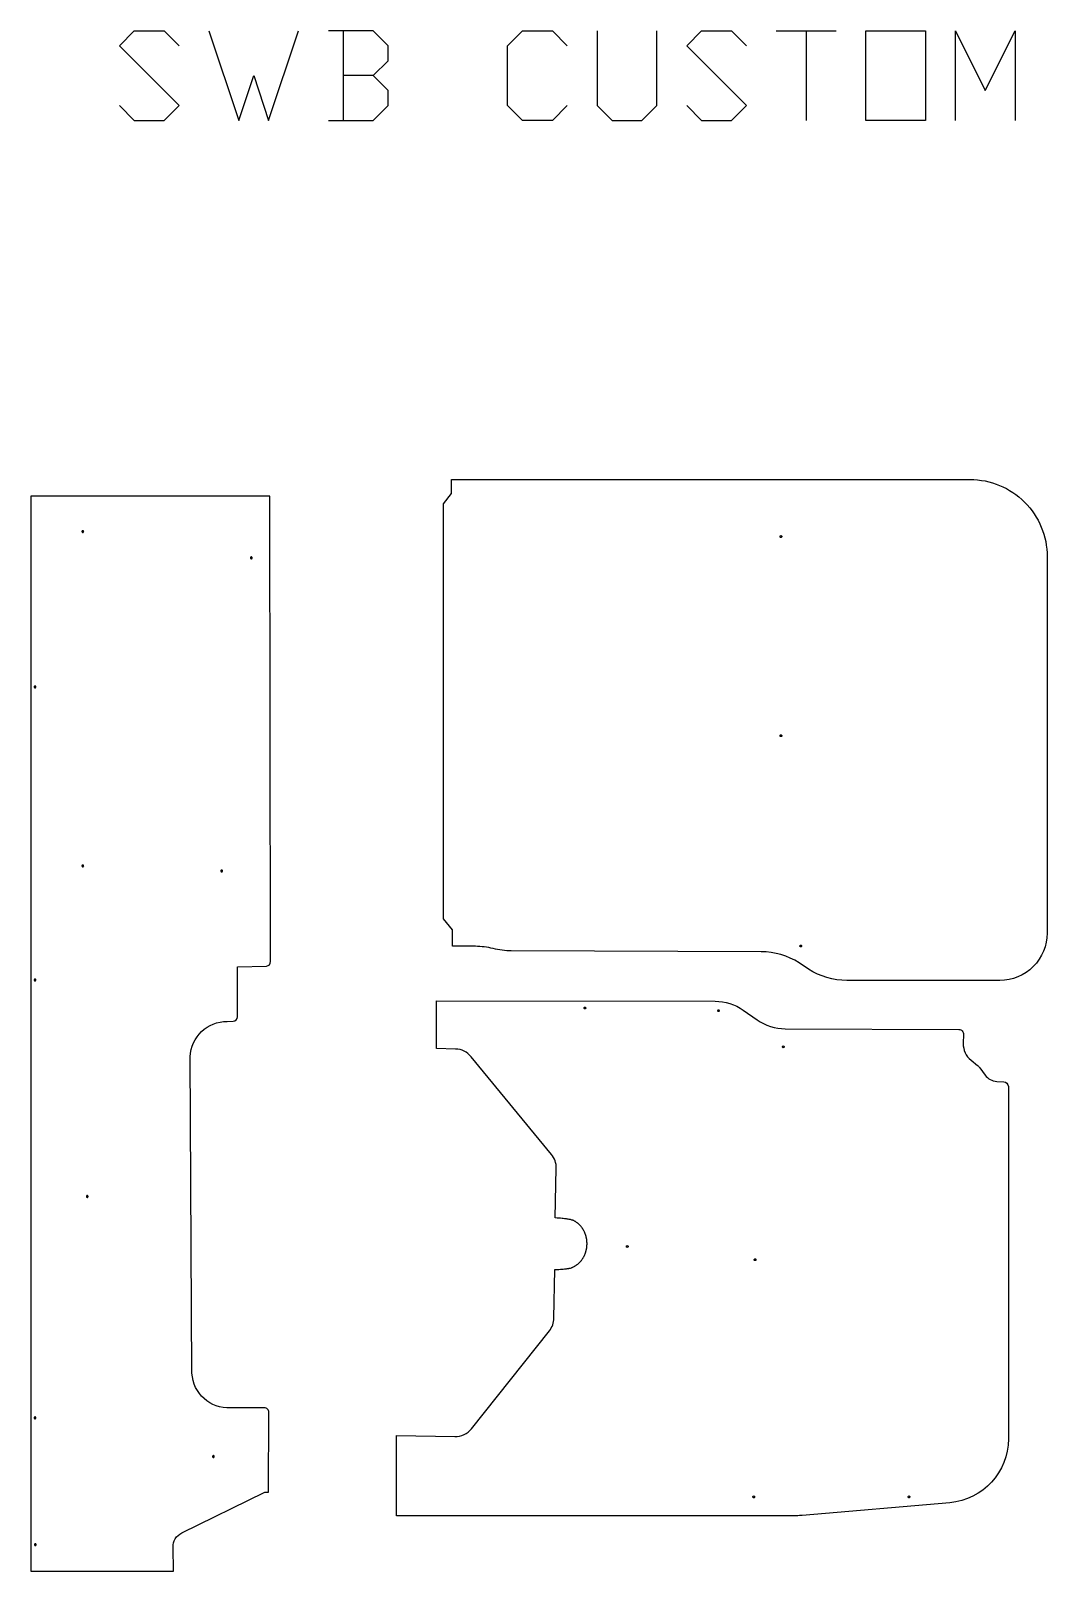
# Model space of a CAD drawing. Extents: x 0 to 5883, y -6083 to 6.
# Drawn here: x 3334 to 5639, y -4001 to -506 of the extents above; entities that cross this region are included whole.
import ezdxf

# ---------------------------------------------------------------- set-up
doc = ezdxf.new("R2010")
doc.units = 0
doc.layers.add('Default Layer', color=1, linetype='CONTINUOUS')
doc.layers.add('Default_Layer', color=1, linetype='CONTINUOUS')

msp = doc.modelspace()

# ---------------------------------------------------------------- linework, layer by layer
at = {"layer": 'Default Layer'}
for points in [[(3534.7, -675.6), (3568.5, -709.4), (3636.3, -709.4), (3670.1, -675.6), (3534.7, -540.1), (3568.5, -506.2), (3636.3, -506.2), (3670.1, -540.1)], [(3737.9, -506.2), (3805.6, -709.4), (3839.5, -607.8), (3873.3, -709.4), (3941.1, -506.2)], [(4110.4, -607.8), (4144.3, -574), (4144.3, -540.1), (4110.4, -506.2), (4008.8, -506.2)], [(4042.7, -506.2), (4042.7, -709.4)], [(4550.7, -675.6), (4516.8, -709.4), (4449.1, -709.4), (4415.2, -675.6), (4415.2, -540.1), (4449.1, -506.2), (4516.8, -506.2), (4550.7, -540.1)], [(4618.4, -506.2), (4618.4, -675.6), (4652.3, -709.4), (4720, -709.4), (4753.9, -675.6), (4753.9, -506.2)], [(4821.6, -675.6), (4855.5, -709.4), (4923.2, -709.4), (4957.1, -675.6), (4821.6, -540.1), (4855.5, -506.2), (4923.2, -506.2), (4957.1, -540.1)], [(5024.8, -506.2), (5160.3, -506.2)], [(5092.5, -506.2), (5092.5, -709.4)], [(5431.2, -709.4), (5431.2, -506.2), (5498.9, -641.7), (5566.7, -506.2), (5566.7, -709.4)], [(4008.8, -709.4), (4110.4, -709.4), (4144.3, -675.6), (4144.3, -641.7), (4110.4, -607.8), (4042.7, -607.8)]]:
    msp.add_lwpolyline(points, dxfattribs=at)
msp.add_lwpolyline([(5228, -709.4), (5228, -506.2), (5363.5, -506.2), (5363.5, -709.4), (5228, -709.4)], close=True, dxfattribs=at)
at = {"layer": 'Default_Layer'}
for points in [[(4288.2, -1524.2), (5464.2, -1524.2, -0.414214), (5639.2, -1699.2), (5639.2, -2553.1, -0.414214), (5531.7, -2660.6), (5184.9, -2660.6, -0.141963), (5098.1, -2635.4), (5076.4, -2620.7, 0.139962), (4990.8, -2595.6), (4423.7, -2593.7, -0.059561), (4382.5, -2588.5, 0.058229), (4342.2, -2583.2), (4290.2, -2582.6), (4290.2, -2545.6), (4270.2, -2520.6), (4270.2, -1579.6), (4288.2, -1555.6), (4288.2, -1524.2)], [(3333.9, -4000.9), (3657.8, -4000.9), (3656.4, -3946.4, -0.293717), (3676.1, -3914.1), (3864.8, -3821.9), (3872.8, -3821.9), (3873.8, -3640.5, 0.415744), (3863.8, -3630.5), (3786.9, -3630.5, -0.412569), (3699.4, -3551.9), (3695.3, -2833.7, -0.405046), (3779.6, -2753.7), (3793.2, -2753.2, 0.403412), (3802.8, -2743.2), (3802.8, -2629.7), (3868.1, -2628, 0.406973), (3877.8, -2618), (3875.8, -1562.1), (3333.9, -1562.1), (3333.9, -4000.9)], [(5035.2, -1655.6, -0.414214), (5033.2, -1653.6, -0.414214), (5035.2, -1651.6, -0.414214), (5037.2, -1653.6, -0.414214), (5035.2, -1655.6)], [(5035.2, -2107.6, -0.414214), (5033.2, -2105.6, -0.414214), (5035.2, -2103.6, -0.414214), (5037.2, -2105.6, -0.414214), (5035.2, -2107.6)], [(5080.2, -2584.6, -0.414214), (5078.2, -2582.6, -0.414214), (5080.2, -2580.6, -0.414214), (5082.2, -2582.6, -0.414214), (5080.2, -2584.6)], [(4523.4, -3199.5), (4525.7, -3086.6, 0.178964), (4514.9, -3055.4), (4332.7, -2833.7, 0.216376), (4297.5, -2816.3), (4254.1, -2815), (4254.1, -2707), (4885.8, -2707.9, -0.152916), (4950, -2728.1), (4981.3, -2750, 0.152136), (5045.1, -2770.2), (5438.7, -2771.9, -0.203048), (5446.6, -2775.3, -0.203048), (5449.6, -2783.3), (5448.9, -2803.2, 0.236524), (5466.6, -2841.9), (5481, -2853.5, -0.066066), (5486.4, -2859.2), (5498.2, -2875.4, 0.227697), (5524.8, -2889.8), (5540.6, -2890.5, -0.400665), (5551.1, -2901.5), (5551.1, -3701, -0.389162), (5418.5, -3845.5), (5083.3, -3874.5, -0.021574), (5070.8, -3875), (4163.1, -3875), (4163.1, -3693), (4295.6, -3695.5, 0.233792), (4333.7, -3677.6), (4510.1, -3455.5, 0.164081), (4520.4, -3427), (4522.7, -3316.8), (4527.2, -3316.5), (4531.4, -3316.3), (4535.1, -3316), (4538.4, -3315.7), (4541.5, -3315.5), (4544.1, -3315.2), (4546.6, -3315), (4548.7, -3314.7), (4550.6, -3314.4), (4552.3, -3314.2), (4553.9, -3313.9), (4555.3, -3313.7), (4556.6, -3313.4), (4557.8, -3313.1), (4560.1, -3312.6), (4560.1, -3312.6), (4560.1, -3312.6), (4560, -3312.6), (4560, -3312.5), (4560, -3312.5), (4560, -3312.5), (4561, -3312.1), (4562, -3311.6), (4563, -3311.2), (4564, -3310.7), (4565, -3310.2), (4566, -3309.7), (4567, -3309.2), (4567.9, -3308.6), (4568.9, -3308.1), (4569.8, -3307.5), (4570.7, -3306.9), (4571.6, -3306.2), (4572.5, -3305.6), (4573.4, -3304.9), (4574.3, -3304.2), (4575.1, -3303.5), (4575.9, -3302.8), (4576.7, -3302.1), (4577.5, -3301.4), (4578.3, -3300.7), (4579.1, -3299.9), (4579.8, -3299.1), (4580.5, -3298.3), (4581.2, -3297.5), (4581.9, -3296.7), (4582.6, -3295.9), (4583.3, -3295), (4583.9, -3294.2), (4584.6, -3293.3), (4585.2, -3292.4), (4585.8, -3291.5), (4586.3, -3290.6), (4586.9, -3289.7), (4587.4, -3288.8), (4588, -3287.9), (4588.5, -3286.9), (4588.9, -3286), (4589.4, -3285), (4589.9, -3284.1), (4590.3, -3283.1), (4590.7, -3282.1), (4591.1, -3281.2), (4591.5, -3280.2), (4591.9, -3279.2), (4592.2, -3278.2), (4592.5, -3277.2), (4592.8, -3276.1), (4593.1, -3275.1), (4593.4, -3274.1), (4593.7, -3273.1), (4593.9, -3272), (4594.1, -3271), (4594.3, -3270), (4594.5, -3268.9), (4594.7, -3267.9), (4594.9, -3266.8), (4595, -3265.8), (4595.1, -3264.7), (4595.2, -3263.7), (4595.3, -3262.6), (4595.4, -3261.5), (4595.4, -3260.5), (4595.5, -3259.4), (4595.5, -3258.4), (4595.5, -3257.3), (4595.5, -3256.3), (4595.4, -3255.2), (4595.4, -3254.2), (4595.3, -3253.1), (4595.2, -3252.1), (4595.1, -3251.1), (4595, -3250), (4594.9, -3249), (4594.7, -3247.9), (4594.5, -3246.9), (4594.4, -3245.9), (4594.1, -3244.8), (4593.9, -3243.8), (4593.7, -3242.8), (4593.4, -3241.8), (4593.2, -3240.8), (4592.9, -3239.8), (4592.6, -3238.8), (4592.2, -3237.8), (4591.9, -3236.8), (4591.5, -3235.8), (4591.2, -3234.8), (4590.8, -3233.9), (4590.4, -3232.9), (4590, -3231.9), (4589.5, -3231), (4589.1, -3230), (4588.6, -3229.1), (4588.1, -3228.2), (4587.6, -3227.3), (4587.1, -3226.4), (4586.5, -3225.4), (4585.9, -3224.5), (4585.3, -3223.6), (4584.7, -3222.7), (4584.1, -3221.9), (4583.5, -3221), (4582.8, -3220.1), (4582.1, -3219.3), (4581.4, -3218.5), (4580.7, -3217.7), (4580, -3216.9), (4579.3, -3216.1), (4578.5, -3215.3), (4577.7, -3214.6), (4576.9, -3213.8), (4576.1, -3213.1), (4575.3, -3212.4), (4574.5, -3211.7), (4573.7, -3211), (4572.8, -3210.4), (4571.9, -3209.7), (4571, -3209.1), (4570.1, -3208.5), (4569.2, -3207.9), (4568.3, -3207.3), (4567.3, -3206.8), (4566.4, -3206.2), (4565.4, -3205.7), (4565.1, -3205.5), (4564.7, -3205.3), (4564.1, -3205), (4563.4, -3204.8), (4562.7, -3204.6), (4561.9, -3204.4), (4561.2, -3204.2), (4559.8, -3203.9), (4557.9, -3203.4), (4556.1, -3203), (4554.6, -3202.7), (4552.6, -3202.3), (4550.5, -3202), (4549.1, -3201.7), (4547.6, -3201.5), (4544.7, -3201.2), (4541.7, -3200.9), (4538.8, -3200.6), (4535.1, -3200.3), (4531.3, -3200), (4527.4, -3199.7), (4523.4, -3199.5)], [(4590.7, -2721.3, -0.414214), (4592.7, -2723.3, -0.414214), (4590.7, -2725.3, -0.414214), (4588.7, -2723.3, -0.414214), (4590.7, -2721.3)], [(4893.7, -2727.3, -0.414214), (4895.7, -2729.3, -0.414214), (4893.7, -2731.3, -0.414214), (4891.7, -2729.3, -0.414214), (4893.7, -2727.3)], [(5040.7, -2809.3, -0.414214), (5042.7, -2811.3, -0.414214), (5040.7, -2813.3, -0.414214), (5038.7, -2811.3, -0.414214), (5040.7, -2809.3)], [(4686.7, -3262.3, -0.414214), (4688.7, -3264.3, -0.414214), (4686.7, -3266.3, -0.414214), (4684.7, -3264.3, -0.414214), (4686.7, -3262.3)], [(4976.7, -3292.3, -0.414214), (4978.7, -3294.3, -0.414214), (4976.7, -3296.3, -0.414214), (4974.7, -3294.3, -0.414214), (4976.7, -3292.3)], [(4973.7, -3830.3, -0.414214), (4975.7, -3832.3, -0.414214), (4973.7, -3834.3, -0.414214), (4971.7, -3832.3, -0.414214), (4973.7, -3830.3)], [(5325.7, -3830.3, -0.414214), (5327.7, -3832.3, -0.414214), (5325.7, -3834.3, -0.414214), (5323.7, -3832.3, -0.414214), (5325.7, -3830.3)]]:
    msp.add_lwpolyline(points, format="xyb", close=True, dxfattribs=at)
for points in [[(3449.8, -1642.2), (3449.8, -1642.4), (3449.8, -1642.6), (3449.9, -1642.8), (3449.9, -1643), (3450, -1643.2), (3450.1, -1643.3), (3450.2, -1643.5), (3450.4, -1643.6), (3450.5, -1643.8), (3450.7, -1643.9), (3450.8, -1644), (3451, -1644.1), (3451.2, -1644.1), (3451.4, -1644.2), (3451.6, -1644.2), (3451.8, -1644.2), (3452, -1644.2), (3452.2, -1644.2), (3452.4, -1644.1), (3452.6, -1644.1), (3452.7, -1644), (3452.9, -1643.9), (3453, -1643.8), (3453.2, -1643.6), (3453.3, -1643.5), (3453.4, -1643.3), (3453.5, -1643.2), (3453.6, -1643), (3453.7, -1642.8), (3453.7, -1642.6), (3453.8, -1642.4), (3453.8, -1642.2), (3453.8, -1642), (3453.7, -1641.8), (3453.7, -1641.6), (3453.6, -1641.4), (3453.5, -1641.3), (3453.4, -1641.1), (3453.3, -1641), (3453.2, -1640.8), (3453, -1640.7), (3452.9, -1640.6), (3452.7, -1640.5), (3452.6, -1640.4), (3452.4, -1640.3), (3452.2, -1640.3), (3452, -1640.2), (3451.8, -1640.2), (3451.6, -1640.2), (3451.4, -1640.3), (3451.2, -1640.3), (3451, -1640.4), (3450.8, -1640.5), (3450.7, -1640.6), (3450.5, -1640.7), (3450.4, -1640.8), (3450.2, -1641), (3450.1, -1641.1), (3450, -1641.3), (3449.9, -1641.4), (3449.9, -1641.6), (3449.8, -1641.8), (3449.8, -1642), (3449.8, -1642.2)], [(3833.9, -1704), (3834.1, -1703.9), (3834.3, -1703.9), (3834.5, -1703.9), (3834.7, -1703.8), (3834.9, -1703.7), (3835.1, -1703.6), (3835.2, -1703.5), (3835.3, -1703.4), (3835.5, -1703.2), (3835.6, -1703.1), (3835.7, -1702.9), (3835.8, -1702.7), (3835.8, -1702.5), (3835.9, -1702.4), (3835.9, -1702.2), (3835.9, -1702), (3835.9, -1701.8), (3835.9, -1701.6), (3835.8, -1701.4), (3835.8, -1701.2), (3835.7, -1701), (3835.6, -1700.8), (3835.5, -1700.7), (3835.3, -1700.5), (3835.2, -1700.4), (3835.1, -1700.3), (3834.9, -1700.2), (3834.7, -1700.1), (3834.5, -1700), (3834.3, -1700), (3834.1, -1700), (3833.9, -1700), (3833.7, -1700), (3833.5, -1700), (3833.3, -1700), (3833.2, -1700.1), (3833, -1700.2), (3832.8, -1700.3), (3832.7, -1700.4), (3832.5, -1700.5), (3832.4, -1700.7), (3832.3, -1700.8), (3832.2, -1701), (3832.1, -1701.2), (3832, -1701.4), (3832, -1701.6), (3831.9, -1701.8), (3831.9, -1702), (3831.9, -1702.2), (3832, -1702.4), (3832, -1702.5), (3832.1, -1702.7), (3832.2, -1702.9), (3832.3, -1703.1), (3832.4, -1703.2), (3832.5, -1703.4), (3832.7, -1703.5), (3832.8, -1703.6), (3833, -1703.7), (3833.2, -1703.8), (3833.3, -1703.9), (3833.5, -1703.9), (3833.7, -1703.9), (3833.9, -1704)], [(3341.5, -1994.7), (3341.5, -1994.9), (3341.5, -1995.1), (3341.6, -1995.3), (3341.6, -1995.4), (3341.7, -1995.6), (3341.8, -1995.8), (3341.9, -1995.9), (3342.1, -1996.1), (3342.2, -1996.2), (3342.4, -1996.3), (3342.5, -1996.4), (3342.7, -1996.5), (3342.9, -1996.6), (3343.1, -1996.6), (3343.3, -1996.7), (3343.5, -1996.7), (3343.7, -1996.7), (3343.9, -1996.6), (3344.1, -1996.6), (3344.2, -1996.5), (3344.4, -1996.4), (3344.6, -1996.3), (3344.7, -1996.2), (3344.9, -1996.1), (3345, -1995.9), (3345.1, -1995.8), (3345.2, -1995.6), (3345.3, -1995.4), (3345.4, -1995.3), (3345.4, -1995.1), (3345.5, -1994.9), (3345.5, -1994.7), (3345.5, -1994.5), (3345.4, -1994.3), (3345.4, -1994.1), (3345.3, -1993.9), (3345.2, -1993.7), (3345.1, -1993.5), (3345, -1993.4), (3344.9, -1993.3), (3344.7, -1993.1), (3344.6, -1993), (3344.4, -1992.9), (3344.2, -1992.8), (3344.1, -1992.8), (3343.9, -1992.7), (3343.7, -1992.7), (3343.5, -1992.7), (3343.3, -1992.7), (3343.1, -1992.7), (3342.9, -1992.8), (3342.7, -1992.8), (3342.5, -1992.9), (3342.4, -1993), (3342.2, -1993.1), (3342.1, -1993.3), (3341.9, -1993.4), (3341.8, -1993.5), (3341.7, -1993.7), (3341.6, -1993.9), (3341.6, -1994.1), (3341.5, -1994.3), (3341.5, -1994.5), (3341.5, -1994.7)], [(3449.8, -2400.8), (3449.8, -2401), (3449.8, -2401.2), (3449.9, -2401.4), (3449.9, -2401.6), (3450, -2401.8), (3450.1, -2401.9), (3450.2, -2402.1), (3450.4, -2402.2), (3450.5, -2402.3), (3450.7, -2402.5), (3450.8, -2402.6), (3451, -2402.6), (3451.2, -2402.7), (3451.4, -2402.8), (3451.6, -2402.8), (3451.8, -2402.8), (3452, -2402.8), (3452.2, -2402.8), (3452.4, -2402.7), (3452.6, -2402.6), (3452.7, -2402.6), (3452.9, -2402.5), (3453, -2402.3), (3453.2, -2402.2), (3453.3, -2402.1), (3453.4, -2401.9), (3453.5, -2401.8), (3453.6, -2401.6), (3453.7, -2401.4), (3453.7, -2401.2), (3453.8, -2401), (3453.8, -2400.8), (3453.8, -2400.6), (3453.7, -2400.4), (3453.7, -2400.2), (3453.6, -2400), (3453.5, -2399.8), (3453.4, -2399.7), (3453.3, -2399.5), (3453.2, -2399.4), (3453, -2399.3), (3452.9, -2399.1), (3452.7, -2399), (3452.6, -2399), (3452.4, -2398.9), (3452.2, -2398.8), (3452, -2398.8), (3451.8, -2398.8), (3451.6, -2398.8), (3451.4, -2398.8), (3451.2, -2398.9), (3451, -2399), (3450.8, -2399), (3450.7, -2399.1), (3450.5, -2399.3), (3450.4, -2399.4), (3450.2, -2399.5), (3450.1, -2399.7), (3450, -2399.8), (3449.9, -2400), (3449.9, -2400.2), (3449.8, -2400.4), (3449.8, -2400.6), (3449.8, -2400.8)], [(3764.8, -2412.2), (3764.8, -2412.4), (3764.8, -2412.6), (3764.9, -2412.8), (3764.9, -2413), (3765, -2413.2), (3765.1, -2413.3), (3765.2, -2413.5), (3765.4, -2413.6), (3765.5, -2413.8), (3765.7, -2413.9), (3765.8, -2414), (3766, -2414.1), (3766.2, -2414.1), (3766.4, -2414.2), (3766.6, -2414.2), (3766.8, -2414.2), (3767, -2414.2), (3767.2, -2414.2), (3767.4, -2414.1), (3767.6, -2414.1), (3767.7, -2414), (3767.9, -2413.9), (3768, -2413.8), (3768.2, -2413.6), (3768.3, -2413.5), (3768.4, -2413.3), (3768.5, -2413.2), (3768.6, -2413), (3768.7, -2412.8), (3768.7, -2412.6), (3768.8, -2412.4), (3768.8, -2412.2), (3768.8, -2412), (3768.7, -2411.8), (3768.7, -2411.6), (3768.6, -2411.4), (3768.5, -2411.3), (3768.4, -2411.1), (3768.3, -2411), (3768.2, -2410.8), (3768, -2410.7), (3767.9, -2410.6), (3767.7, -2410.5), (3767.6, -2410.4), (3767.4, -2410.3), (3767.2, -2410.3), (3767, -2410.2), (3766.8, -2410.2), (3766.6, -2410.2), (3766.4, -2410.3), (3766.2, -2410.3), (3766, -2410.4), (3765.8, -2410.5), (3765.7, -2410.6), (3765.5, -2410.7), (3765.4, -2410.8), (3765.2, -2411), (3765.1, -2411.1), (3765, -2411.3), (3764.9, -2411.4), (3764.9, -2411.6), (3764.8, -2411.8), (3764.8, -2412), (3764.8, -2412.2)], [(3341.5, -2659.7), (3341.5, -2659.9), (3341.5, -2660.1), (3341.6, -2660.3), (3341.6, -2660.4), (3341.7, -2660.6), (3341.8, -2660.8), (3341.9, -2660.9), (3342.1, -2661.1), (3342.2, -2661.2), (3342.4, -2661.3), (3342.5, -2661.4), (3342.7, -2661.5), (3342.9, -2661.6), (3343.1, -2661.6), (3343.3, -2661.7), (3343.5, -2661.7), (3343.7, -2661.7), (3343.9, -2661.6), (3344.1, -2661.6), (3344.2, -2661.5), (3344.4, -2661.4), (3344.6, -2661.3), (3344.7, -2661.2), (3344.9, -2661.1), (3345, -2660.9), (3345.1, -2660.8), (3345.2, -2660.6), (3345.3, -2660.4), (3345.4, -2660.3), (3345.4, -2660.1), (3345.5, -2659.9), (3345.5, -2659.7), (3345.5, -2659.5), (3345.4, -2659.3), (3345.4, -2659.1), (3345.3, -2658.9), (3345.2, -2658.7), (3345.1, -2658.5), (3345, -2658.4), (3344.9, -2658.3), (3344.7, -2658.1), (3344.6, -2658), (3344.4, -2657.9), (3344.2, -2657.8), (3344.1, -2657.8), (3343.9, -2657.7), (3343.7, -2657.7), (3343.5, -2657.7), (3343.3, -2657.7), (3343.1, -2657.7), (3342.9, -2657.8), (3342.7, -2657.8), (3342.5, -2657.9), (3342.4, -2658), (3342.2, -2658.1), (3342.1, -2658.3), (3341.9, -2658.4), (3341.8, -2658.5), (3341.7, -2658.7), (3341.6, -2658.9), (3341.6, -2659.1), (3341.5, -2659.3), (3341.5, -2659.5), (3341.5, -2659.7)], [(3459.8, -3150.8), (3459.8, -3151), (3459.8, -3151.2), (3459.9, -3151.4), (3459.9, -3151.6), (3460, -3151.8), (3460.1, -3151.9), (3460.2, -3152.1), (3460.4, -3152.2), (3460.5, -3152.3), (3460.7, -3152.5), (3460.8, -3152.6), (3461, -3152.6), (3461.2, -3152.7), (3461.4, -3152.8), (3461.6, -3152.8), (3461.8, -3152.8), (3462, -3152.8), (3462.2, -3152.8), (3462.4, -3152.7), (3462.6, -3152.6), (3462.7, -3152.6), (3462.9, -3152.5), (3463, -3152.3), (3463.2, -3152.2), (3463.3, -3152.1), (3463.4, -3151.9), (3463.5, -3151.8), (3463.6, -3151.6), (3463.7, -3151.4), (3463.7, -3151.2), (3463.8, -3151), (3463.8, -3150.8), (3463.8, -3150.6), (3463.7, -3150.4), (3463.7, -3150.2), (3463.6, -3150), (3463.5, -3149.8), (3463.4, -3149.7), (3463.3, -3149.5), (3463.2, -3149.4), (3463, -3149.3), (3462.9, -3149.1), (3462.7, -3149), (3462.6, -3149), (3462.4, -3148.9), (3462.2, -3148.8), (3462, -3148.8), (3461.8, -3148.8), (3461.6, -3148.8), (3461.4, -3148.8), (3461.2, -3148.9), (3461, -3149), (3460.8, -3149), (3460.7, -3149.1), (3460.5, -3149.3), (3460.4, -3149.4), (3460.2, -3149.5), (3460.1, -3149.7), (3460, -3149.8), (3459.9, -3150), (3459.9, -3150.2), (3459.8, -3150.4), (3459.8, -3150.6), (3459.8, -3150.8)], [(3341.5, -3653.1), (3341.5, -3653.3), (3341.5, -3653.5), (3341.6, -3653.7), (3341.6, -3653.8), (3341.7, -3654), (3341.8, -3654.2), (3341.9, -3654.3), (3342.1, -3654.5), (3342.2, -3654.6), (3342.4, -3654.7), (3342.5, -3654.8), (3342.7, -3654.9), (3342.9, -3655), (3343.1, -3655), (3343.3, -3655), (3343.5, -3655.1), (3343.7, -3655), (3343.9, -3655), (3344.1, -3655), (3344.2, -3654.9), (3344.4, -3654.8), (3344.6, -3654.7), (3344.7, -3654.6), (3344.9, -3654.5), (3345, -3654.3), (3345.1, -3654.2), (3345.2, -3654), (3345.3, -3653.8), (3345.4, -3653.7), (3345.4, -3653.5), (3345.5, -3653.3), (3345.5, -3653.1), (3345.5, -3652.9), (3345.4, -3652.7), (3345.4, -3652.5), (3345.3, -3652.3), (3345.2, -3652.1), (3345.1, -3651.9), (3345, -3651.8), (3344.9, -3651.6), (3344.7, -3651.5), (3344.6, -3651.4), (3344.4, -3651.3), (3344.2, -3651.2), (3344.1, -3651.1), (3343.9, -3651.1), (3343.7, -3651.1), (3343.5, -3651.1), (3343.3, -3651.1), (3343.1, -3651.1), (3342.9, -3651.1), (3342.7, -3651.2), (3342.5, -3651.3), (3342.4, -3651.4), (3342.2, -3651.5), (3342.1, -3651.6), (3341.9, -3651.8), (3341.8, -3651.9), (3341.7, -3652.1), (3341.6, -3652.3), (3341.6, -3652.5), (3341.5, -3652.7), (3341.5, -3652.9), (3341.5, -3653.1)], [(3746.1, -3740.8), (3746.1, -3741), (3746.1, -3741.2), (3746.2, -3741.4), (3746.3, -3741.6), (3746.3, -3741.8), (3746.4, -3741.9), (3746.6, -3742.1), (3746.7, -3742.2), (3746.8, -3742.3), (3747, -3742.5), (3747.1, -3742.6), (3747.3, -3742.6), (3747.5, -3742.7), (3747.7, -3742.8), (3747.9, -3742.8), (3748.1, -3742.8), (3748.3, -3742.8), (3748.5, -3742.8), (3748.7, -3742.7), (3748.9, -3742.6), (3749, -3742.6), (3749.2, -3742.5), (3749.4, -3742.3), (3749.5, -3742.2), (3749.6, -3742.1), (3749.8, -3741.9), (3749.9, -3741.8), (3749.9, -3741.6), (3750, -3741.4), (3750.1, -3741.2), (3750.1, -3741), (3750.1, -3740.8), (3750.1, -3740.6), (3750.1, -3740.4), (3750, -3740.2), (3749.9, -3740), (3749.9, -3739.8), (3749.8, -3739.7), (3749.6, -3739.5), (3749.5, -3739.4), (3749.4, -3739.3), (3749.2, -3739.1), (3749, -3739), (3748.9, -3739), (3748.7, -3738.9), (3748.5, -3738.8), (3748.3, -3738.8), (3748.1, -3738.8), (3747.9, -3738.8), (3747.7, -3738.8), (3747.5, -3738.9), (3747.3, -3739), (3747.1, -3739), (3747, -3739.1), (3746.8, -3739.3), (3746.7, -3739.4), (3746.6, -3739.5), (3746.4, -3739.7), (3746.3, -3739.8), (3746.3, -3740), (3746.2, -3740.2), (3746.1, -3740.4), (3746.1, -3740.6), (3746.1, -3740.8)], [(3342.2, -3940.8), (3342.2, -3941), (3342.2, -3941.2), (3342.3, -3941.4), (3342.4, -3941.6), (3342.4, -3941.8), (3342.5, -3941.9), (3342.7, -3942.1), (3342.8, -3942.2), (3342.9, -3942.3), (3343.1, -3942.5), (3343.2, -3942.6), (3343.4, -3942.6), (3343.6, -3942.7), (3343.8, -3942.8), (3344, -3942.8), (3344.2, -3942.8), (3344.4, -3942.8), (3344.6, -3942.8), (3344.8, -3942.7), (3345, -3942.6), (3345.2, -3942.6), (3345.3, -3942.5), (3345.5, -3942.3), (3345.6, -3942.2), (3345.7, -3942.1), (3345.9, -3941.9), (3346, -3941.8), (3346, -3941.6), (3346.1, -3941.4), (3346.2, -3941.2), (3346.2, -3941), (3346.2, -3940.8), (3346.2, -3940.6), (3346.2, -3940.4), (3346.1, -3940.2), (3346, -3940), (3346, -3939.8), (3345.9, -3939.7), (3345.7, -3939.5), (3345.6, -3939.4), (3345.5, -3939.3), (3345.3, -3939.1), (3345.2, -3939), (3345, -3939), (3344.8, -3938.9), (3344.6, -3938.8), (3344.4, -3938.8), (3344.2, -3938.8), (3344, -3938.8), (3343.8, -3938.8), (3343.6, -3938.9), (3343.4, -3939), (3343.2, -3939), (3343.1, -3939.1), (3342.9, -3939.3), (3342.8, -3939.4), (3342.7, -3939.5), (3342.5, -3939.7), (3342.4, -3939.8), (3342.4, -3940), (3342.3, -3940.2), (3342.2, -3940.4), (3342.2, -3940.6), (3342.2, -3940.8)]]:
    msp.add_lwpolyline(points, close=True, dxfattribs=at)

doc.saveas('drawing.dxf')
